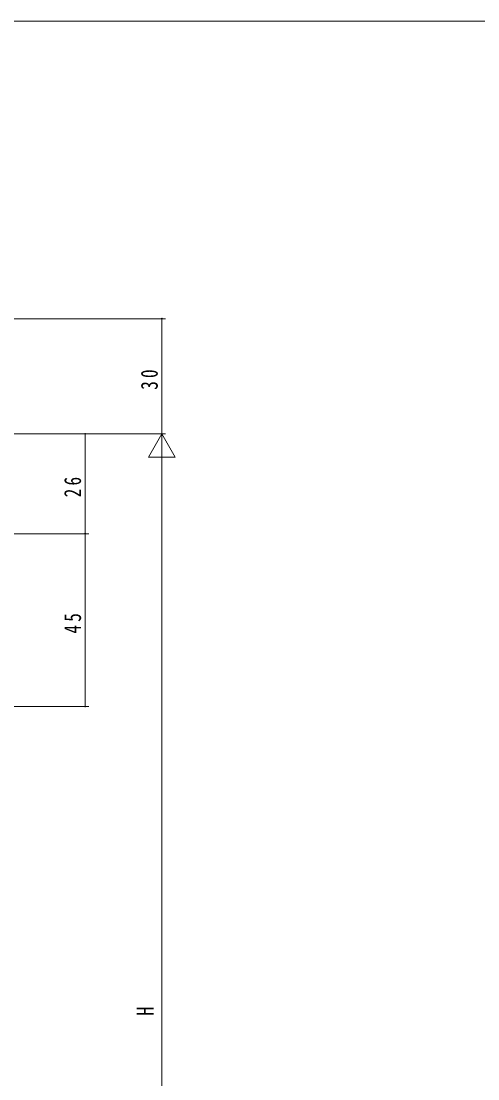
# Model space of a CAD drawing. Units: millimetres on the paper. Extents: x -397 to 397, y -282 to 282.
# Drawn here: x -183.8 to -64.8, y 3.8 to 279.3 of the extents above; entities that cross this region are included whole.
import ezdxf
from ezdxf.enums import TextEntityAlignment as Align

# ---------------------------------------------------------------- set-up
doc = ezdxf.new("R2010")
doc.units = ezdxf.units.MM
doc.layers.add('0-1_YKK_ZWAK', color=7, linetype='Continuous', lineweight=18)
doc.layers.add('0-6_YKK_D', color=6, linetype='Continuous', lineweight=18)
doc.styles.add('ＭＳ ゴシック', font='')
doc.styles.get('ＭＳ ゴシック').set_extended_font_data('MS Gothic')

msp = doc.modelspace()

# ---------------------------------------------------------------- linework, layer by layer
at = {"layer": '0-1_YKK_ZWAK'}
msp.add_line((376.092, 279.3), (-393.908, 279.3), dxfattribs=at)
at = {"layer": '0-6_YKK_D'}
for p, q in [((-236.666, 201.792), (-146.166, 201.792)), ((-147.166, 201.792), (-147.166, 171.792)), ((-236.666, 171.792), (-146.166, 171.792)), ((-236.666, 171.792), (-146.166, 171.792)), ((-236.666, 171.792), (-166.166, 171.792)), ((-167.166, 145.792), (-167.166, 171.792)), ((-147.166, 171.792), (-150.666, 165.73)), ((-147.166, 171.792), (-147.166, 159.668)), ((-147.166, 171.792), (-143.666, 165.73)), ((-150.666, 165.73), (-143.666, 165.73)), ((-147.166, -121.208), (-147.166, 164.792)), ((-236.666, 145.792), (-166.166, 145.792)), ((-236.666, 145.792), (-166.166, 145.792)), ((-167.166, 145.792), (-167.166, 100.792)), ((-236.666, 100.792), (-166.166, 100.792))]:
    msp.add_line(p, q, dxfattribs=at)
for centre, start, end in [((-147.166, 201.792), 90, 270), ((-147.166, 201.792), 270, 90), ((-167.166, 171.792), 90, 270), ((-167.166, 171.792), 270, 90), ((-167.166, 145.792), 90, 270), ((-167.166, 145.792), 90, 270), ((-167.166, 145.792), 270, 90), ((-167.166, 145.792), 270, 90), ((-167.166, 100.792), 90, 270), ((-167.166, 100.792), 270, 90)]:
    msp.add_arc(centre, 0.106, start, end, dxfattribs=at)

# ---------------------------------------------------------------- texts
at = {"layer": '0-6_YKK_D', "color": 7, "style": 'ＭＳ ゴシック', "width": 0.8}
msp.add_text('H', height=4.399, rotation=90, dxfattribs=at).set_placement((-147.966, 20.192), align=Align.BOTTOM_LEFT)
at = {"layer": '0-6_YKK_D', "color": 7, "char_height": 4.399, "attachment_point": 7, "rotation": 90, "style": 'ＭＳ ゴシック'}
for s, insert in [('\\T1.37;\\W0.75;30', (-148.166, 183.272)), ('\\T1.37;\\W0.75;26', (-168.166, 155.272)), ('\\T1.37;\\W0.75;45', (-168.166, 119.772))]:
    msp.add_mtext(s, dxfattribs=dict(at, insert=insert))

doc.saveas('drawing.dxf')
